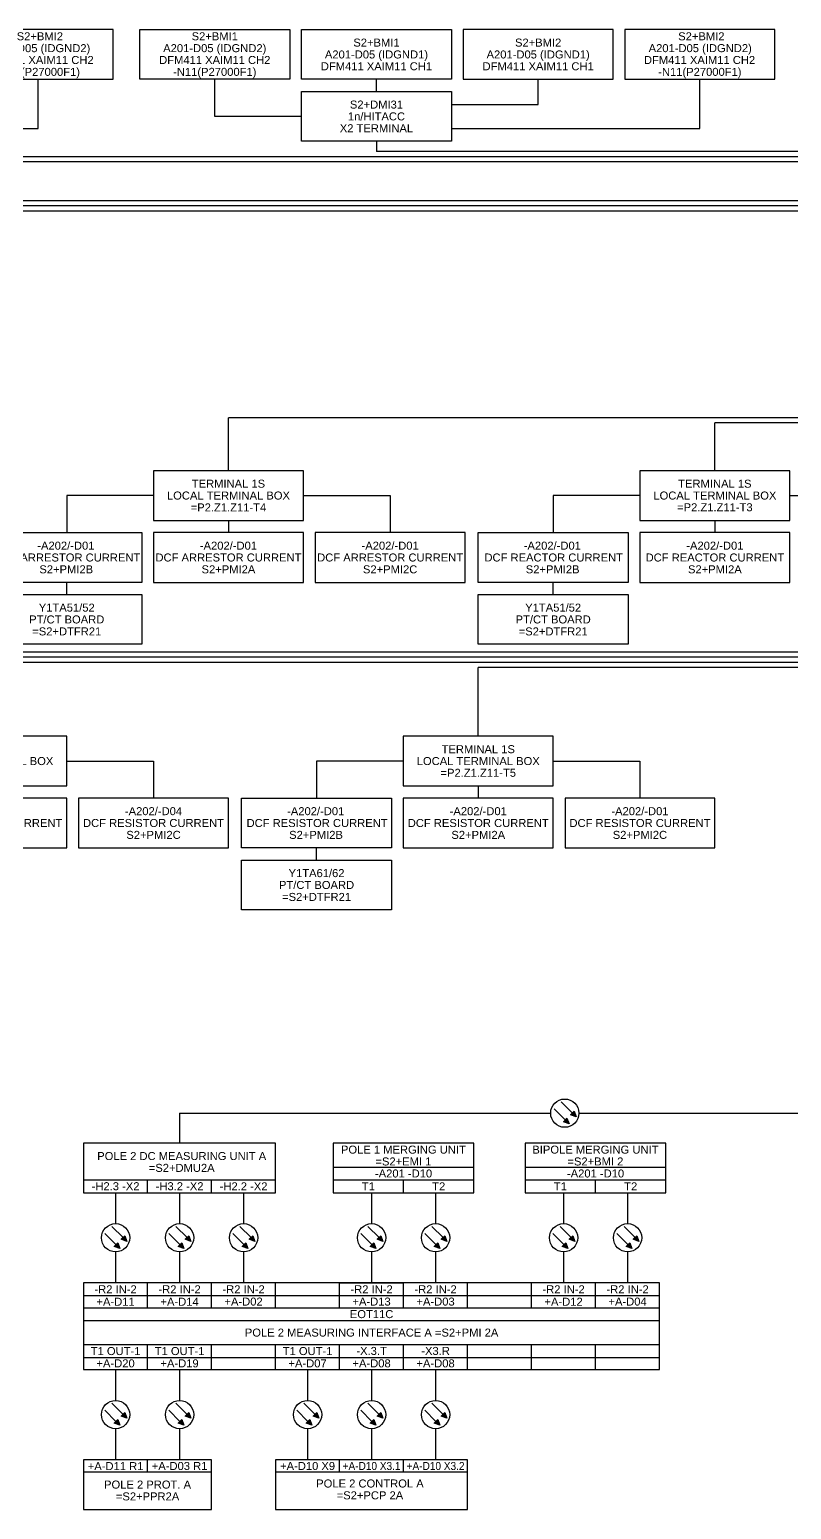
# Model space of a CAD drawing. Header units: inches. Extents: x -2066 to 1905, y 226 to 1109.
# Drawn here: x 235 to 453.9, y 228.8 to 654 of the extents above; entities that cross this region are included whole.
import ezdxf
from ezdxf.enums import TextEntityAlignment as Align

# ---------------------------------------------------------------- set-up
doc = ezdxf.new("R2010")
doc.units = ezdxf.units.IN
doc.header["$MEASUREMENT"] = 0
doc.styles.get("Standard").update_dxf_attribs({"font": 'arial.ttf'})

msp = doc.modelspace()

# ---------------------------------------------------------------- hatches: boundary and pattern name
h = msp.add_hatch(color=6)
h.dxf.hatch_style = 1
h.paths.add_polyline_path([(390.02, 339.62), (389.43, 341.23), (388.41, 340.21)])
h = msp.add_hatch(color=6)
h.dxf.hatch_style = 1
h.paths.add_polyline_path([(392.07, 341.63), (391.48, 343.24), (390.46, 342.23)])
h = msp.add_hatch(color=6)
h.dxf.hatch_style = 1
h.paths.add_polyline_path([(262.99, 305.82), (262.39, 307.43), (261.38, 306.42)])
h = msp.add_hatch(color=6)
h.dxf.hatch_style = 1
h.paths.add_polyline_path([(281.38, 305.82), (280.78, 307.43), (279.77, 306.42)])
h = msp.add_hatch(color=6)
h.dxf.hatch_style = 1
h.paths.add_polyline_path([(299.77, 305.82), (299.17, 307.43), (298.16, 306.42)])
h = msp.add_hatch(color=6)
h.dxf.hatch_style = 1
h.paths.add_polyline_path([(336.55, 305.82), (335.95, 307.43), (334.94, 306.42)])
h = msp.add_hatch(color=6)
h.dxf.hatch_style = 1
h.paths.add_polyline_path([(354.94, 305.82), (354.34, 307.43), (353.33, 306.42)])
h = msp.add_hatch(color=6)
h.dxf.hatch_style = 1
h.paths.add_polyline_path([(391.72, 305.82), (391.12, 307.43), (390.1, 306.42)])
h = msp.add_hatch(color=6)
h.dxf.hatch_style = 1
h.paths.add_polyline_path([(410.11, 305.82), (409.51, 307.43), (408.49, 306.42)])
h = msp.add_hatch(color=6)
h.dxf.hatch_style = 1
h.paths.add_polyline_path([(260.94, 303.81), (260.35, 305.42), (259.33, 304.4)])
h = msp.add_hatch(color=6)
h.dxf.hatch_style = 1
h.paths.add_polyline_path([(279.33, 303.81), (278.74, 305.42), (277.72, 304.4)])
h = msp.add_hatch(color=6)
h.dxf.hatch_style = 1
h.paths.add_polyline_path([(297.72, 303.81), (297.13, 305.42), (296.11, 304.4)])
h = msp.add_hatch(color=6)
h.dxf.hatch_style = 1
h.paths.add_polyline_path([(334.5, 303.81), (333.91, 305.42), (332.89, 304.4)])
h = msp.add_hatch(color=6)
h.dxf.hatch_style = 1
h.paths.add_polyline_path([(352.89, 303.81), (352.3, 305.42), (351.28, 304.4)])
h = msp.add_hatch(color=6)
h.dxf.hatch_style = 1
h.paths.add_polyline_path([(389.67, 303.81), (389.08, 305.42), (388.06, 304.4)])
h = msp.add_hatch(color=6)
h.dxf.hatch_style = 1
h.paths.add_polyline_path([(408.06, 303.81), (407.47, 305.42), (406.45, 304.4)])
h = msp.add_hatch(color=6)
h.dxf.hatch_style = 1
h.paths.add_polyline_path([(262.99, 255.02), (262.39, 256.63), (261.38, 255.61)])
h = msp.add_hatch(color=6)
h.dxf.hatch_style = 1
h.paths.add_polyline_path([(281.38, 255.02), (280.78, 256.63), (279.77, 255.61)])
h = msp.add_hatch(color=6)
h.dxf.hatch_style = 1
h.paths.add_polyline_path([(318.16, 255.02), (317.56, 256.63), (316.55, 255.61)])
h = msp.add_hatch(color=6)
h.dxf.hatch_style = 1
h.paths.add_polyline_path([(336.55, 255.02), (335.95, 256.63), (334.94, 255.61)])
h = msp.add_hatch(color=6)
h.dxf.hatch_style = 1
h.paths.add_polyline_path([(354.94, 255.02), (354.34, 256.63), (353.33, 255.61)])
h = msp.add_hatch(color=6)
h.dxf.hatch_style = 1
h.paths.add_polyline_path([(260.94, 253.01), (260.35, 254.62), (259.33, 253.6)])
h = msp.add_hatch(color=6)
h.dxf.hatch_style = 1
h.paths.add_polyline_path([(279.33, 253.01), (278.74, 254.62), (277.72, 253.6)])
h = msp.add_hatch(color=6)
h.dxf.hatch_style = 1
h.paths.add_polyline_path([(316.11, 253.01), (315.52, 254.62), (314.5, 253.6)])
h = msp.add_hatch(color=6)
h.dxf.hatch_style = 1
h.paths.add_polyline_path([(334.5, 253.01), (333.91, 254.62), (332.89, 253.6)])
h = msp.add_hatch(color=6)
h.dxf.hatch_style = 1
h.paths.add_polyline_path([(352.89, 253.01), (352.3, 254.62), (351.28, 253.6)])

# ---------------------------------------------------------------- linework, layer by layer
at = {"color": 41, "true_color": 0xf4ee51}
for p, q in [((237.53, 625.63), (237.53, 639.74)), ((288.23, 629.07), (288.23, 639.74)), ((334.69, 636.21), (334.69, 639.74)), ((381.15, 632.51), (381.15, 639.74)), ((427.61, 625.63), (427.61, 639.74)), ((356.22, 632.51), (381.15, 632.51)), ((166.14, 625.63), (237.53, 625.63)), ((313.16, 629.07), (288.23, 629.07)), ((356.22, 625.63), (427.61, 625.63)), ((334.69, 621.93), (334.69, 618.94)), ((583.46, 617.47), (144.61, 617.47)), ((583.46, 618.94), (334.69, 618.94)), ((583.46, 616.01), (-45.47, 616.01)), ((600.4, 604.82), (-175.64, 604.82)), ((601.86, 603.36), (-34.14, 603.36)), ((107.36, 601.89), (603.33, 601.89))]:
    msp.add_line(p, q, dxfattribs=at)
for p, q in [((292.16, 527.27), (292.16, 542.47)), ((676.87, 542.47), (292.16, 542.47)), ((431.93, 527.27), (431.93, 541)), ((678.34, 541), (431.93, 541)), ((270.63, 520.13), (245.7, 520.13)), ((245.7, 520.13), (245.7, 509.47)), ((313.69, 520.13), (338.62, 520.13)), ((338.62, 520.13), (338.62, 509.47)), ((410.4, 520.13), (385.47, 520.13)), ((385.47, 520.13), (385.47, 509.47)), ((453.46, 520.13), (478.39, 520.13)), ((292.16, 512.99), (292.16, 509.47)), ((431.93, 512.99), (431.93, 509.47)), ((245.7, 491.66), (245.7, 495.19)), ((385.47, 491.66), (385.47, 495.19)), ((551.96, 475.13), (-55.36, 475.13)), ((553.43, 473.67), (84.4, 473.67)), ((554.89, 472.2), (224.17, 472.2)), ((363.94, 450.98), (363.94, 470.73)), ((556.36, 470.73), (363.94, 470.73)), ((245.7, 443.84), (270.63, 443.84)), ((270.63, 443.84), (270.63, 433.18)), ((342.41, 443.84), (317.48, 443.84)), ((317.48, 443.84), (317.48, 433.18)), ((385.47, 443.84), (410.4, 443.84)), ((410.4, 443.84), (410.4, 433.18)), ((363.94, 436.7), (363.94, 433.18)), ((317.48, 415.37), (317.48, 418.9))]:
    msp.add_line(p, q)
at = {"color": 6}
for p, q in [((390.97, 342.74), (387.78, 345.92)), ((278.12, 342.67), (384.75, 342.67)), ((278.12, 342.67), (278.12, 334.09)), ((388.92, 340.72), (385.74, 343.91)), ((390.02, 339.62), (388.41, 340.21)), ((389.43, 341.23), (390.02, 339.62)), ((392.07, 341.63), (390.46, 342.23)), ((391.48, 343.24), (392.07, 341.63)), ((392.86, 342.67), (579.54, 342.67)), ((250.53, 323.48), (305.7, 323.48)), ((268.92, 319.81), (268.92, 323.48)), ((287.31, 319.81), (287.31, 323.48)), ((322.29, 327.14), (362.68, 327.14)), ((322.29, 323.48), (362.68, 323.48)), ((342.48, 319.81), (342.48, 323.48)), ((377.46, 327.14), (417.85, 327.14)), ((377.46, 323.48), (417.85, 323.48)), ((397.65, 319.81), (397.65, 323.48)), ((250.53, 319.81), (278.12, 319.81)), ((250.53, 319.81), (268.92, 319.81)), ((259.73, 319.81), (259.73, 310.91)), ((278.12, 319.81), (278.12, 310.91)), ((296.51, 319.81), (296.51, 310.91)), ((333.29, 319.81), (333.29, 310.91)), ((351.68, 319.81), (351.68, 310.91)), ((388.46, 319.81), (388.46, 310.91)), ((406.85, 319.81), (406.85, 310.91)), ((259.84, 304.91), (256.66, 308.1)), ((261.88, 306.93), (258.7, 310.11)), ((262.99, 305.82), (261.38, 306.42)), ((262.39, 307.43), (262.99, 305.82)), ((278.23, 304.91), (275.05, 308.1)), ((280.27, 306.93), (277.09, 310.11)), ((281.38, 305.82), (279.77, 306.42)), ((280.78, 307.43), (281.38, 305.82)), ((296.62, 304.91), (293.44, 308.1)), ((298.66, 306.93), (295.48, 310.11)), ((299.77, 305.82), (298.16, 306.42)), ((299.17, 307.43), (299.77, 305.82)), ((333.4, 304.91), (330.22, 308.1)), ((335.44, 306.93), (332.26, 310.11)), ((336.55, 305.82), (334.94, 306.42)), ((335.95, 307.43), (336.55, 305.82)), ((351.79, 304.91), (348.61, 308.1)), ((353.83, 306.93), (350.65, 310.11)), ((354.94, 305.82), (353.33, 306.42)), ((354.34, 307.43), (354.94, 305.82)), ((388.57, 304.91), (385.39, 308.1)), ((390.61, 306.93), (387.43, 310.11)), ((391.72, 305.82), (390.1, 306.42)), ((391.12, 307.43), (391.72, 305.82)), ((406.96, 304.91), (403.78, 308.1)), ((409, 306.93), (405.82, 310.11)), ((410.11, 305.82), (408.49, 306.42)), ((409.51, 307.43), (410.11, 305.82)), ((260.94, 303.81), (259.33, 304.4)), ((259.73, 302.8), (259.73, 293.9)), ((260.35, 305.42), (260.94, 303.81)), ((279.33, 303.81), (277.72, 304.4)), ((278.12, 302.8), (278.12, 293.9)), ((278.74, 305.42), (279.33, 303.81)), ((297.72, 303.81), (296.11, 304.4)), ((296.51, 302.8), (296.51, 293.9)), ((297.13, 305.42), (297.72, 303.81)), ((334.5, 303.81), (332.89, 304.4)), ((333.29, 302.8), (333.29, 293.9)), ((333.91, 305.42), (334.5, 303.81)), ((352.89, 303.81), (351.28, 304.4)), ((351.68, 302.8), (351.68, 293.9)), ((352.3, 305.42), (352.89, 303.81)), ((389.67, 303.81), (388.06, 304.4)), ((388.46, 302.8), (388.46, 293.9)), ((389.08, 305.42), (389.67, 303.81)), ((408.06, 303.81), (406.45, 304.4)), ((406.85, 302.8), (406.85, 293.9)), ((407.47, 305.42), (408.06, 303.81)), ((268.92, 290.24), (268.92, 293.9)), ((287.31, 290.24), (287.31, 293.9)), ((305.7, 290.24), (305.7, 293.9)), ((324.09, 290.24), (324.09, 293.9)), ((324.09, 293.9), (342.48, 293.9)), ((342.48, 290.24), (342.48, 293.9)), ((360.87, 290.24), (360.87, 293.9)), ((379.26, 290.24), (379.26, 293.9)), ((397.65, 290.24), (397.65, 293.9)), ((416.04, 290.24), (416.04, 293.9)), ((250.53, 290.24), (416.04, 290.24)), ((268.92, 286.76), (268.92, 290.42)), ((287.31, 286.76), (287.31, 290.42)), ((305.7, 286.76), (305.7, 290.42)), ((324.09, 286.76), (324.09, 290.42)), ((342.48, 286.76), (342.48, 290.42)), ((360.87, 286.76), (360.87, 290.42)), ((379.26, 286.76), (379.26, 290.42)), ((397.65, 286.76), (397.65, 290.42)), ((416.04, 286.76), (416.04, 290.42)), ((250.53, 286.76), (416.04, 286.76)), ((250.53, 283.1), (416.04, 283.1)), ((250.53, 276.15), (416.04, 276.15)), ((250.53, 272.48), (416.04, 272.48)), ((268.92, 272.48), (268.92, 276.15)), ((268.92, 269.01), (268.92, 272.67)), ((287.31, 272.48), (287.31, 276.15)), ((287.31, 269.01), (287.31, 272.67)), ((305.7, 272.48), (305.7, 276.15)), ((305.7, 269.01), (305.7, 272.67)), ((324.09, 272.48), (324.09, 276.15)), ((324.09, 276.15), (342.48, 276.15)), ((324.09, 269.01), (324.09, 272.67)), ((342.48, 272.48), (342.48, 276.15)), ((342.48, 269.01), (342.48, 272.67)), ((360.87, 272.48), (360.87, 276.15)), ((360.87, 269.01), (360.87, 272.67)), ((379.26, 272.48), (379.26, 276.15)), ((379.26, 269.01), (379.26, 272.67)), ((397.65, 272.48), (397.65, 276.15)), ((397.65, 269.01), (397.65, 272.67)), ((259.73, 269.01), (259.73, 260.11)), ((278.12, 269.01), (278.12, 260.11)), ((314.9, 269.01), (314.9, 260.11)), ((333.29, 269.01), (333.29, 260.11)), ((351.68, 269.01), (351.68, 260.11)), ((259.84, 254.11), (256.66, 257.29)), ((261.88, 256.12), (258.7, 259.3)), ((262.99, 255.02), (261.38, 255.61)), ((262.39, 256.63), (262.99, 255.02)), ((278.23, 254.11), (275.05, 257.29)), ((280.27, 256.12), (277.09, 259.3)), ((281.38, 255.02), (279.77, 255.61)), ((280.78, 256.63), (281.38, 255.02)), ((315.01, 254.11), (311.83, 257.29)), ((317.05, 256.12), (313.87, 259.3)), ((318.16, 255.02), (316.55, 255.61)), ((317.56, 256.63), (318.16, 255.02)), ((333.4, 254.11), (330.22, 257.29)), ((335.44, 256.12), (332.26, 259.3)), ((336.55, 255.02), (334.94, 255.61)), ((335.95, 256.63), (336.55, 255.02)), ((351.79, 254.11), (348.61, 257.29)), ((353.83, 256.12), (350.65, 259.3)), ((354.94, 255.02), (353.33, 255.61)), ((354.34, 256.63), (354.94, 255.02)), ((260.94, 253.01), (259.33, 253.6)), ((259.73, 251.99), (259.73, 243.09)), ((260.35, 254.62), (260.94, 253.01)), ((279.33, 253.01), (277.72, 253.6)), ((278.12, 251.99), (278.12, 243.09)), ((278.74, 254.62), (279.33, 253.01)), ((316.11, 253.01), (314.5, 253.6)), ((314.9, 251.99), (314.9, 243.09)), ((315.52, 254.62), (316.11, 253.01)), ((334.5, 253.01), (332.89, 253.6)), ((333.29, 251.99), (333.29, 243.09)), ((333.91, 254.62), (334.5, 253.01)), ((352.89, 253.01), (351.28, 253.6)), ((351.68, 251.99), (351.68, 243.09)), ((352.3, 254.62), (352.89, 253.01)), ((268.92, 239.62), (268.92, 243.09)), ((324.09, 239.62), (324.09, 243.09)), ((342.48, 239.62), (342.48, 243.09)), ((360.87, 239.62), (360.87, 243.09)), ((250.53, 239.62), (287.31, 239.62)), ((305.7, 239.62), (360.87, 239.62))]:
    msp.add_line(p, q, dxfattribs=at)
at = {"color": 41, "true_color": 0xf4ee51}
for points in [[(259.06, 654.01), (216, 654.01), (216, 639.74), (259.06, 639.74)], [(266.7, 654.01), (309.76, 654.01), (309.76, 639.74), (266.7, 639.74)], [(313.16, 654.01), (356.22, 654.01), (356.22, 639.74), (313.16, 639.74)], [(402.68, 654.01), (359.62, 654.01), (359.62, 639.74), (402.68, 639.74)], [(449.14, 654.01), (406.08, 654.01), (406.08, 639.74), (449.14, 639.74)], [(313.16, 636.21), (356.22, 636.21), (356.22, 621.93), (313.16, 621.93)]]:
    msp.add_lwpolyline(points, close=True, dxfattribs=at)
for points in [[(270.63, 512.99), (313.69, 512.99), (313.69, 527.27), (270.63, 527.27)], [(410.4, 512.99), (453.46, 512.99), (453.46, 527.27), (410.4, 527.27)], [(267.23, 495.19), (224.17, 495.19), (224.17, 509.47), (267.23, 509.47)], [(270.63, 495.19), (313.69, 495.19), (313.69, 509.47), (270.63, 509.47)], [(317.09, 495.19), (360.15, 495.19), (360.15, 509.47), (317.09, 509.47)], [(407, 495.19), (363.94, 495.19), (363.94, 509.47), (407, 509.47)], [(410.4, 495.19), (453.46, 495.19), (453.46, 509.47), (410.4, 509.47)], [(224.17, 491.66), (267.23, 491.66), (267.23, 477.39), (224.17, 477.39)], [(363.94, 491.66), (407, 491.66), (407, 477.39), (363.94, 477.39)], [(202.64, 436.7), (245.7, 436.7), (245.7, 450.98), (202.64, 450.98)], [(342.41, 436.7), (385.47, 436.7), (385.47, 450.98), (342.41, 450.98)], [(202.64, 418.9), (245.7, 418.9), (245.7, 433.18), (202.64, 433.18)], [(249.1, 418.9), (292.16, 418.9), (292.16, 433.18), (249.1, 433.18)], [(339.01, 418.9), (295.95, 418.9), (295.95, 433.18), (339.01, 433.18)], [(342.41, 418.9), (385.47, 418.9), (385.47, 433.18), (342.41, 433.18)], [(388.87, 418.9), (431.93, 418.9), (431.93, 433.18), (388.87, 433.18)], [(295.95, 415.37), (339.01, 415.37), (339.01, 401.1), (295.95, 401.1)]]:
    msp.add_lwpolyline(points, close=True)
at = {"color": 6}
for points in [[(388.41, 340.21), (389.43, 341.23)], [(390.46, 342.23), (391.48, 343.24)], [(261.38, 306.42), (262.39, 307.43)], [(279.77, 306.42), (280.78, 307.43)], [(298.16, 306.42), (299.17, 307.43)], [(334.94, 306.42), (335.95, 307.43)], [(353.33, 306.42), (354.34, 307.43)], [(390.1, 306.42), (391.12, 307.43)], [(408.49, 306.42), (409.51, 307.43)], [(259.33, 304.4), (260.35, 305.42)], [(277.72, 304.4), (278.74, 305.42)], [(296.11, 304.4), (297.13, 305.42)], [(332.89, 304.4), (333.91, 305.42)], [(351.28, 304.4), (352.3, 305.42)], [(388.06, 304.4), (389.08, 305.42)], [(406.45, 304.4), (407.47, 305.42)], [(261.38, 255.61), (262.39, 256.63)], [(279.77, 255.61), (280.78, 256.63)], [(316.55, 255.61), (317.56, 256.63)], [(334.94, 255.61), (335.95, 256.63)], [(353.33, 255.61), (354.34, 256.63)], [(259.33, 253.6), (260.35, 254.62)], [(277.72, 253.6), (278.74, 254.62)], [(314.5, 253.6), (315.52, 254.62)], [(332.89, 253.6), (333.91, 254.62)], [(351.28, 253.6), (352.3, 254.62)]]:
    msp.add_lwpolyline(points, dxfattribs=at)
for points in [[(250.53, 319.81), (305.7, 319.81), (305.7, 334.09), (250.53, 334.09)], [(322.29, 319.81), (362.68, 319.81), (362.68, 334.09), (322.29, 334.09)], [(377.46, 319.81), (417.85, 319.81), (417.85, 334.09), (377.46, 334.09)], [(250.53, 269.01), (416.04, 269.01), (416.04, 293.9), (250.53, 293.9)], [(250.53, 228.82), (287.31, 228.82), (287.31, 243.09), (250.53, 243.09)], [(305.7, 228.82), (360.87, 228.82), (360.87, 243.09), (305.7, 243.09)]]:
    msp.add_lwpolyline(points, close=True, dxfattribs=at)
for centre in [(388.81, 342.67), (259.73, 306.86), (278.12, 306.86), (296.51, 306.86), (333.29, 306.86), (351.68, 306.86), (388.46, 306.86), (406.85, 306.86), (259.73, 256.05), (278.12, 256.05), (314.9, 256.05), (333.29, 256.05), (351.68, 256.05)]:
    msp.add_circle(centre, 4.06, dxfattribs=at)

# ---------------------------------------------------------------- texts
at = {"color": 41, "true_color": 0xf4ee51}
for s, p in [('S2+BMI2', (237.97, 652.09)), ('S2+BMI1', (288.23, 652.09)), ('S2+BMI1', (334.69, 650.28)), ('S2+BMI2', (381.15, 650.28)), ('S2+BMI2', (428.05, 652.09)), ('DFM411 XAIM11 CH2', (237.45, 645.28)), ('A202-D05 (IDGND2)', (237.64, 648.68)), ('DFM411 XAIM11 CH2', (288.23, 645.28)), ('A201-D05 (IDGND2)', (288.23, 648.68)), ('A201-D05 (IDGND1)', (334.69, 646.87)), ('A201-D05 (IDGND1)', (381.15, 646.87)), ('DFM411 XAIM11 CH2', (427.53, 645.28)), ('A201-D05 (IDGND2)', (427.72, 648.68)), ('-N11(P27000F1)', (237.54, 641.87)), ('-N11(P27000F1)', (288.23, 641.87)), ('DFM411 XAIM11 CH1', (334.69, 643.47)), ('DFM411 XAIM11 CH1', (381.15, 643.47)), ('-N11(P27000F1)', (427.62, 641.87)), ('S2+DMI31', (334.69, 632.47)), ('1n/HITACC', (334.69, 629.07)), ('X2 TERMINAL', (334.69, 625.67))]:
    msp.add_text(s, height=2.3, dxfattribs=at).set_placement(p, align=Align.MIDDLE_CENTER)
for s, p in [('TERMINAL 1S', (292.16, 523.54)), ('TERMINAL 1S', (431.93, 523.54)), ('LOCAL TERMINAL BOX', (292.16, 520.13)), ('LOCAL TERMINAL BOX', (431.93, 520.13)), ('=P2.Z1.Z11-T4', (292.16, 516.72)), ('=P2.Z1.Z11-T3', (431.93, 516.76)), ('-A202/-D01', (245.45, 505.73)), ('-A202/-D01', (292.16, 505.73)), ('-A202/-D01', (338.62, 505.73)), ('-A202/-D01', (385.22, 505.73)), ('-A202/-D01', (431.93, 505.73)), ('DCF ARRESTOR CURRENT', (245.86, 502.33)), ('DCF ARRESTOR CURRENT', (292.16, 502.33)), ('DCF ARRESTOR CURRENT', (338.62, 502.33)), ('DCF REACTOR CURRENT', (385.62, 502.33)), ('DCF REACTOR CURRENT', (431.93, 502.33)), ('S2+PMI2B', (245.55, 498.93)), ('S2+PMI2A', (292.16, 498.93)), ('S2+PMI2C', (338.62, 498.93)), ('S2+PMI2B', (385.32, 498.93)), ('S2+PMI2A', (431.93, 498.93)), ('Y1TA51/52', (245.7, 487.93)), ('Y1TA51/52', (385.47, 487.93)), ('PT/CT BOARD', (245.7, 484.53)), ('PT/CT BOARD', (385.47, 484.53)), ('=S2+DTFR21', (245.7, 481.09)), ('=S2+DTFR21', (385.47, 481.09)), ('TERMINAL 1S', (363.94, 447.25)), ('LOCAL TERMINAL BOX', (224.17, 443.84)), ('LOCAL TERMINAL BOX', (363.94, 443.84)), ('=P2.Z1.Z11-T5', (363.94, 440.47)), ('-A202/-D04', (270.63, 429.44)), ('-A202/-D01', (317.23, 429.44)), ('-A202/-D01', (363.94, 429.44)), ('-A202/-D01', (410.4, 429.44)), ('DCF RESISTOR CURRENT', (224.17, 426.04)), ('DCF RESISTOR CURRENT', (270.63, 426.04)), ('DCF RESISTOR CURRENT', (317.63, 426.04)), ('DCF RESISTOR CURRENT', (363.94, 426.04)), ('DCF RESISTOR CURRENT', (410.4, 426.04)), ('S2+PMI2C', (270.63, 422.63)), ('S2+PMI2B', (317.33, 422.63)), ('S2+PMI2A', (363.94, 422.63)), ('S2+PMI2C', (410.4, 422.63)), ('Y1TA61/62', (317.48, 411.64)), ('PT/CT BOARD', (317.48, 408.24)), ('=S2+DTFR21', (317.48, 404.8))]:
    msp.add_text(s, height=2.3).set_placement(p, align=Align.MIDDLE_CENTER)
at = {"color": 6}
for s, p in [('POLE 1 MERGING UNIT', (342.43, 332.19)), ('BIPOLE MERGING UNIT', (397.6, 332.19)), ('POLE 2 DC MEASURING UNIT A', (278.73, 330.35)), ('=S2+DMU2A', (278.73, 326.95)), ('=S2+EMI 1', (342.43, 328.79)), ('=S2+BMI 2', (397.6, 328.79)), ('-A201 -D10', (342.48, 325.34)), ('-A201 -D10', (397.65, 325.34)), ('-H2.3 -X2', (259.73, 321.68)), ('-H3.2 -X2', (278.12, 321.68)), ('-H2.2 -X2', (296.51, 321.64)), ('T1', (332.38, 321.64)), ('T2', (352.58, 321.64)), ('T1', (387.55, 321.64)), ('T2', (407.75, 321.64)), ('-R2 IN-2', (259.73, 292.06)), ('+A-D11', (259.73, 288.49)), ('-R2 IN-2', (278.12, 292.06)), ('+A-D14', (278.12, 288.49)), ('-R2 IN-2', (296.51, 292.06)), ('+A-D02', (296.51, 288.53)), ('-R2 IN-2', (333.29, 292.06)), ('+A-D13', (333.29, 288.53)), ('-R2 IN-2', (351.68, 292.06)), ('+A-D03', (351.68, 288.53)), ('-R2 IN-2', (388.46, 292.06)), ('+A-D12', (388.46, 288.49)), ('-R2 IN-2', (406.85, 292.06)), ('+A-D04', (406.85, 288.53)), ('EOT11C', (333.29, 284.93)), ('POLE 2 MEASURING INTERFACE A =S2+PMI 2A', (333.29, 279.62)), ('T1 OUT-1', (259.73, 274.31)), ('T1 OUT-1', (278.12, 274.31)), ('T1 OUT-1', (314.9, 274.31)), ('-X.3.T', (333.29, 274.35)), ('-X3.R', (351.68, 274.35)), ('+A-D20', (259.73, 270.78)), ('+A-D19', (278.12, 270.78)), ('+A-D07', (314.9, 270.78)), ('+A-D08', (333.29, 270.78)), ('+A-D08', (351.68, 270.78)), ('+A-D11 R1', (259.73, 241.25)), ('+A-D03 R1', (278.12, 241.29)), ('+A-D10 X9', (314.9, 241.29)), ('POLE 2 PROT. A', (268.92, 235.95)), ('POLE 2 CONTROL A', (332.82, 236.26)), ('=S2+PCP 2A', (332.82, 232.86)), ('=S2+PPR2A', (268.92, 232.55))]:
    msp.add_text(s, height=2.3, dxfattribs=at).set_placement(p, align=Align.MIDDLE_CENTER)
at = {"color": 6, "width": 0.9}
for s, p in [('+A-D10 X3.1', (333.29, 241.29)), ('+A-D10 X3.2', (351.68, 241.29))]:
    msp.add_text(s, height=2.3, dxfattribs=at).set_placement(p, align=Align.MIDDLE_CENTER)

doc.saveas('drawing.dxf')
